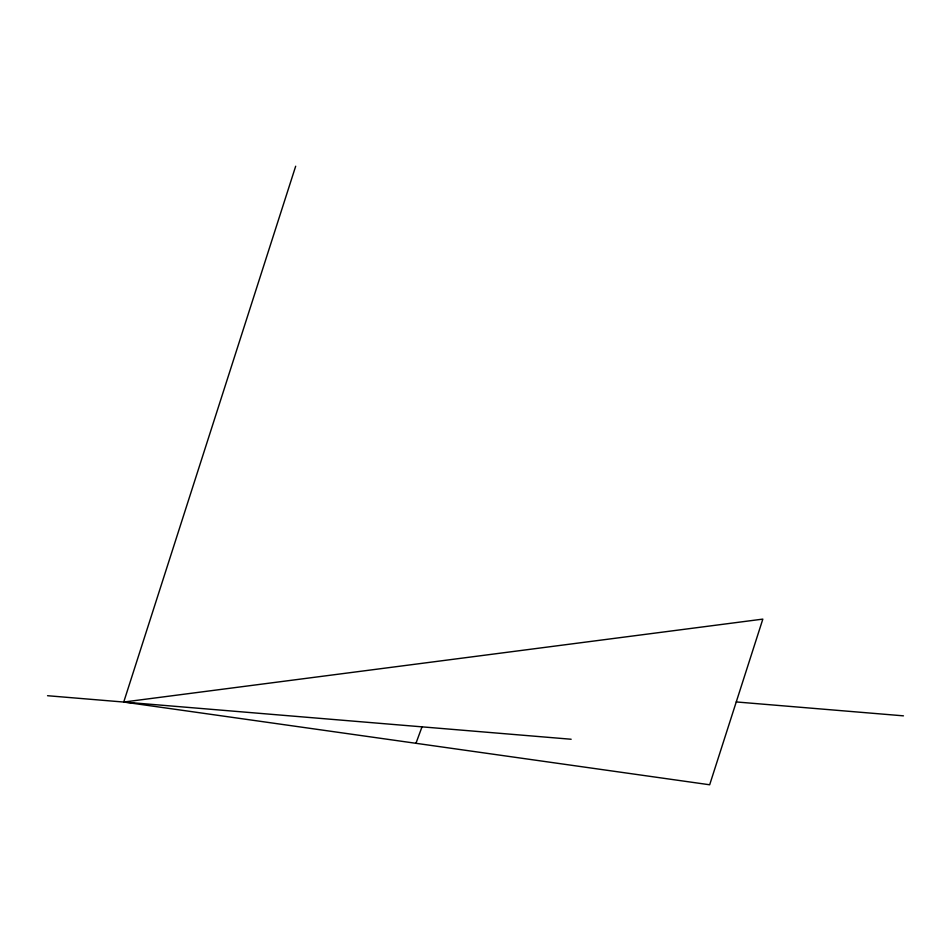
<?xml version="1.0" encoding="UTF-8"?>
<svg xmlns="http://www.w3.org/2000/svg" width="951" height="951" viewBox="0 0 951 951"><rect width="100%" height="100%" fill="white"/><g stroke="black" fill="none" stroke-linecap="round" stroke-linejoin="round"><path stroke-width="1.43" d="M123.737 702.04L762.833 619.113L709.672 784.777L123.737 702.04L295.678 166.223M422.018 726.849L415.956 743.313M736.252 701.945L903.45 715.841M47.55 695.716L571.159 739.248"/></g></svg>
